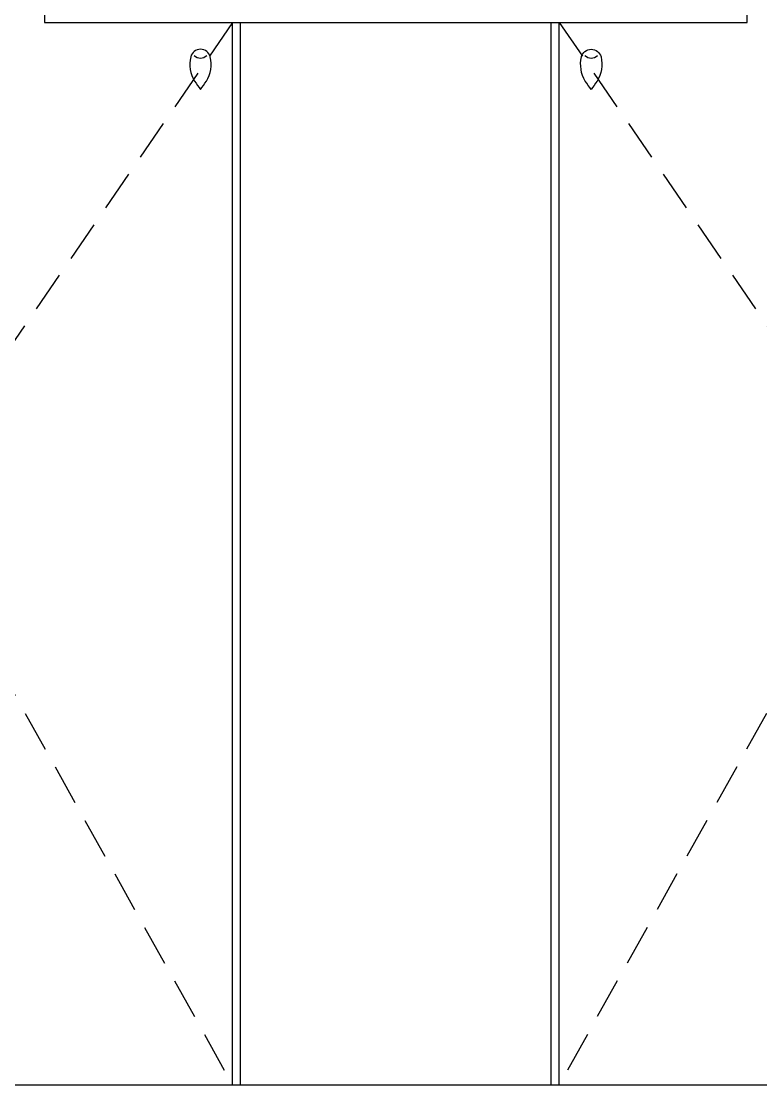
# Model space of a CAD drawing. Extents: x 373 to 3470, y 2650 to 6408.
# Drawn here: x 1538 to 2443, y 3451 to 4753 of the extents above; entities that cross this region are included whole.
import ezdxf

# ---------------------------------------------------------------- set-up
doc = ezdxf.new("R2010")
doc.units = 0
doc.header["$LTSCALE"] = 10
doc.header["$MEASUREMENT"] = 0
doc.linetypes.add('DASHED', pattern=[0.75, 0.5, -0.25])
for name, color, linetype in [('3', 3, 'CONTINUOUS'), ('4', 4, 'CONTINUOUS'), ('7', 7, 'CONTINUOUS')]:
    doc.layers.add(name, color=color, linetype=linetype)

msp = doc.modelspace()

# ---------------------------------------------------------------- linework, layer by layer
at = {"layer": '3', "color": 3, "linetype": 'DASHED', "ltscale": 10}
for points in [[(1796.5, 4751.2), (1396.5, 4167.6), (1796.5, 3451.2)], [(2196.5, 4751.2), (2596.5, 4167.6), (2196.5, 3451.2)]]:
    msp.add_lwpolyline(points, dxfattribs=at)
at = {"layer": '3'}
for centre in [(1757.3, 4718.9), (2235.7, 4718.9)]:
    msp.add_arc(centre, 11.2, 226.4226, 313.5774, dxfattribs=at)
at = {"layer": '4'}
msp.add_line((896.5, 3451.2), (3096.5, 3451.2), dxfattribs=at)
msp.add_lwpolyline([(1566.5, 4751.2), (2426.5, 4751.2), (2426.5, 5111.2), (1566.5, 5111.2)], close=True, dxfattribs=at)
at = {"layer": '7'}
for p, q in [((1796.5, 3451.2), (1796.5, 4751.2)), ((1806.5, 3451.2), (1806.5, 4751.2)), ((2186.5, 3451.2), (2186.5, 4751.2)), ((2196.5, 3451.2), (2196.5, 4751.2))]:
    msp.add_line(p, q, dxfattribs=at)
for points in [[(1745.4, 4709.1, 0.188588), (1750.1, 4679.4, -0.018537), (1757.4, 4669.1, -0.018537), (1764.7, 4679.4, 0.188588), (1769.4, 4709.1, 0.783903)], [(2247.6, 4709.1, -0.188588), (2242.9, 4679.4, 0.018537), (2235.6, 4669.1, 0.018537), (2228.3, 4679.4, -0.188588), (2223.6, 4709.1, -0.783903)]]:
    msp.add_lwpolyline(points, format="xyb", close=True, dxfattribs=at)

doc.saveas('drawing.dxf')
